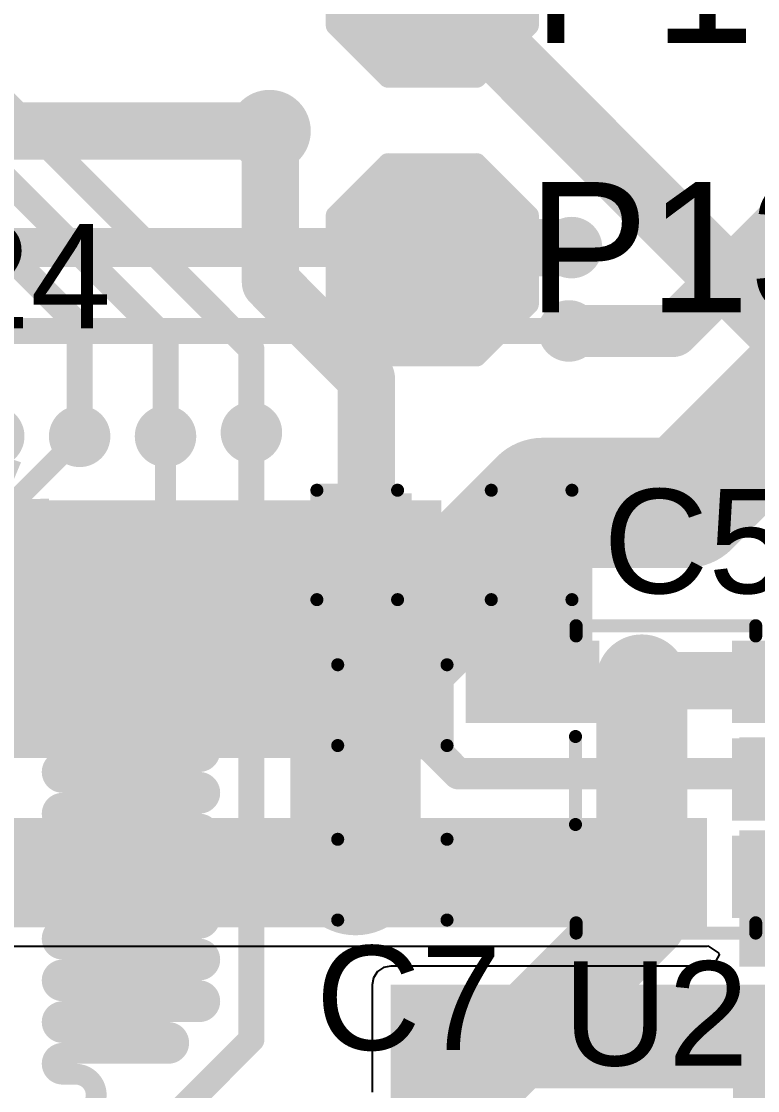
# Model space of a CAD drawing. Header units: millimetres. Extents: x -0.43 to 2.06, y -0.4 to 2.49.
# Drawn here: x 1.1946 to 1.4775, y 1.5124 to 1.9228 of the extents above; entities that cross this region are included whole.
import ezdxf

# ---------------------------------------------------------------- set-up
doc = ezdxf.new("R2010")
doc.units = ezdxf.units.MM
doc.header["$MEASUREMENT"] = 0
for name, color, linetype in [('BottomLayer', 5, 'Continuous'), ('BottomSolder', 6, 'Continuous'), ('TopLayer', 1, 'Continuous'), ('TopOverlay', 2, 'Continuous'), ('TopPaste', 8, 'Continuous'), ('TopSolder', 216, 'Continuous'), ('ViaHoleLayer', 16, 'Continuous')]:
    doc.layers.add(name, color=color, linetype=linetype)
doc.styles.add('Arial', font='', dxfattribs={"height": 0.2})
doc.styles.get('Arial').set_extended_font_data('Arial')

# ---------------------------------------------------------------- blocks, each defined once
blk = doc.blocks.new('CAP_0603_15')
at = {"layer": 'TopLayer'}
for points in [[(-0.015, 0.0175), (-0.015, -0.0175), (-0.045, -0.0175), (-0.045, 0.0175)], [(0.045, 0.0175), (0.045, -0.0175), (0.015, -0.0175), (0.015, 0.0175)]]:
    blk.add_hatch(color=1, dxfattribs=at).paths.add_polyline_path(points)
at = {"layer": 'TopPaste'}
for points in [[(-0.015, 0.0175), (-0.015, -0.0175), (-0.045, -0.0175), (-0.045, 0.0175)], [(0.045, 0.0175), (0.045, -0.0175), (0.015, -0.0175), (0.015, 0.0175)]]:
    blk.add_hatch(color=8, dxfattribs=at).paths.add_polyline_path(points)
at = {"layer": 'TopSolder'}
for points in [[(-0.01264, 0.01986), (-0.01264, -0.01986), (-0.04736, -0.01986), (-0.04736, 0.01986)], [(0.04736, 0.01986), (0.04736, -0.01986), (0.01264, -0.01986), (0.01264, 0.01986)]]:
    blk.add_hatch(color=216, dxfattribs=at).paths.add_polyline_path(points)
at = {"layer": 'TopOverlay', "const_width": 0.005}
for points in [[(-0.049, -0.021), (-0.049, 0.021)], [(-0.049, 0.021), (-0.018, 0.021)], [(0.018, 0.021), (0.049, 0.021)], [(0.049, -0.021), (0.049, 0.021)], [(-0.049, -0.021), (-0.018, -0.021)], [(0.018, -0.021), (0.049, -0.021)]]:
    blk.add_lwpolyline(points, dxfattribs=at)
at = {"layer": 'TopOverlay', "const_width": 0.0025}
for points in [[(-0.05025, 0.021, 1), (-0.04775, 0.021, 1)], [(-0.05025, 0.021, 1), (-0.04775, 0.021, 1)], [(-0.01925, 0.021, 1), (-0.01675, 0.021, 1)], [(0.01675, 0.021, 1), (0.01925, 0.021, 1)], [(0.04775, 0.021, 1), (0.05025, 0.021, 1)], [(0.04775, 0.021, 1), (0.05025, 0.021, 1)], [(-0.05025, -0.021, 1), (-0.04775, -0.021, 1)], [(-0.05025, -0.021, 1), (-0.04775, -0.021, 1)], [(-0.01925, -0.021, 1), (-0.01675, -0.021, 1)], [(0.01675, -0.021, 1), (0.01925, -0.021, 1)], [(0.04775, -0.021, 1), (0.05025, -0.021, 1)], [(0.04775, -0.021, 1), (0.05025, -0.021, 1)]]:
    blk.add_lwpolyline(points, format="xyb", close=True, dxfattribs=at)
blk = doc.blocks.new('CAP_0603_17')
at = {"layer": 'TopLayer'}
for points in [[(-0.015, 0.0175), (-0.015, -0.0175), (-0.045, -0.0175), (-0.045, 0.0175)], [(0.045, 0.0175), (0.045, -0.0175), (0.015, -0.0175), (0.015, 0.0175)]]:
    blk.add_hatch(color=1, dxfattribs=at).paths.add_polyline_path(points)
at = {"layer": 'TopPaste'}
for points in [[(-0.015, 0.0175), (-0.015, -0.0175), (-0.045, -0.0175), (-0.045, 0.0175)], [(0.045, 0.0175), (0.045, -0.0175), (0.015, -0.0175), (0.015, 0.0175)]]:
    blk.add_hatch(color=8, dxfattribs=at).paths.add_polyline_path(points)
at = {"layer": 'TopSolder'}
for points in [[(-0.01264, 0.01986), (-0.01264, -0.01986), (-0.04736, -0.01986), (-0.04736, 0.01986)], [(0.04736, 0.01986), (0.04736, -0.01986), (0.01264, -0.01986), (0.01264, 0.01986)]]:
    blk.add_hatch(color=216, dxfattribs=at).paths.add_polyline_path(points)
at = {"layer": 'TopOverlay', "const_width": 0.005}
for points in [[(-0.049, 0.021), (-0.049, -0.021)], [(-0.049, 0.021), (-0.018, 0.021)], [(0.018, 0.021), (0.049, 0.021)], [(0.049, 0.021), (0.049, -0.021)], [(-0.049, -0.021), (-0.018, -0.021)], [(0.018, -0.021), (0.049, -0.021)]]:
    blk.add_lwpolyline(points, dxfattribs=at)
at = {"layer": 'TopOverlay', "const_width": 0.0025}
for points in [[(-0.05025, 0.021, 1), (-0.04775, 0.021, 1)], [(-0.05025, 0.021, 1), (-0.04775, 0.021, 1)], [(-0.01925, 0.021, 1), (-0.01675, 0.021, 1)], [(0.01675, 0.021, 1), (0.01925, 0.021, 1)], [(0.04775, 0.021, 1), (0.05025, 0.021, 1)], [(0.04775, 0.021, 1), (0.05025, 0.021, 1)], [(-0.05025, -0.021, 1), (-0.04775, -0.021, 1)], [(-0.05025, -0.021, 1), (-0.04775, -0.021, 1)], [(-0.01925, -0.021, 1), (-0.01675, -0.021, 1)], [(0.01675, -0.021, 1), (0.01925, -0.021, 1)], [(0.04775, -0.021, 1), (0.05025, -0.021, 1)], [(0.04775, -0.021, 1), (0.05025, -0.021, 1)]]:
    blk.add_lwpolyline(points, format="xyb", close=True, dxfattribs=at)
blk = doc.blocks.new('SOT_23_5_48')
at = {"layer": 'TopLayer'}
for points in [[(-0.07283, 0.04921), (-0.02953, 0.04921), (-0.02953, 0.02559), (-0.07283, 0.02559)], [(0.02953, 0.04921), (0.07283, 0.04921), (0.07283, 0.02559), (0.02953, 0.02559)], [(-0.07283, 0.01181), (-0.02953, 0.01181), (-0.02953, -0.01181), (-0.07283, -0.01181)], [(-0.07283, -0.02559), (-0.02953, -0.02559), (-0.02953, -0.04921), (-0.07283, -0.04921)], [(0.02953, -0.02559), (0.07283, -0.02559), (0.07283, -0.04921), (0.02953, -0.04921)]]:
    blk.add_hatch(color=1, dxfattribs=at).paths.add_polyline_path(points)
at = {"layer": 'TopPaste'}
for points in [[(-0.07283, 0.04921), (-0.02953, 0.04921), (-0.02953, 0.02559), (-0.07283, 0.02559)], [(0.02953, 0.04921), (0.07283, 0.04921), (0.07283, 0.02559), (0.02953, 0.02559)], [(-0.07283, 0.01181), (-0.02953, 0.01181), (-0.02953, -0.01181), (-0.07283, -0.01181)], [(-0.07283, -0.02559), (-0.02953, -0.02559), (-0.02953, -0.04921), (-0.07283, -0.04921)], [(0.02953, -0.02559), (0.07283, -0.02559), (0.07283, -0.04921), (0.02953, -0.04921)]]:
    blk.add_hatch(color=8, dxfattribs=at).paths.add_polyline_path(points)
at = {"layer": 'TopSolder'}
for points in [[(-0.07683, 0.05321), (-0.02553, 0.05321), (-0.02553, 0.02159), (-0.07683, 0.02159)], [(0.02553, 0.05321), (0.07683, 0.05321), (0.07683, 0.02159), (0.02553, 0.02159)], [(-0.07683, 0.01581), (-0.02553, 0.01581), (-0.02553, -0.01581), (-0.07683, -0.01581)], [(-0.07683, -0.02159), (-0.02553, -0.02159), (-0.02553, -0.05321), (-0.07683, -0.05321)], [(0.02553, -0.02159), (0.07683, -0.02159), (0.07683, -0.05321), (0.02553, -0.05321)]]:
    blk.add_hatch(color=216, dxfattribs=at).paths.add_polyline_path(points)
at = {"layer": 'TopOverlay', "const_width": 0.005}
for points in [[(0.03439, 0.059), (-0.03461, 0.059)], [(-0.03461, 0.059), (-0.03461, 0.05506)], [(0.03439, 0.059), (0.03439, 0.05506)], [(-0.079, 0.037), (-0.084, 0.042)], [(-0.084, 0.042), (-0.084, 0.032)], [(-0.079, 0.037), (-0.084, 0.032)], [(0.03465, 0.01732), (0.03465, -0.01646)], [(-0.03461, -0.05506), (-0.03461, -0.059)], [(0.03439, -0.05506), (0.03439, -0.059)], [(0.03439, -0.059), (-0.03461, -0.059)]]:
    blk.add_lwpolyline(points, dxfattribs=at)
at = {"layer": 'TopOverlay', "const_width": 0.0025}
for points in [[(-0.03586, 0.059, 1), (-0.03336, 0.059, 1)], [(-0.03586, 0.059, 1), (-0.03336, 0.059, 1)], [(-0.03586, 0.05506, 1), (-0.03336, 0.05506, 1)], [(0.03314, 0.059, 1), (0.03564, 0.059, 1)], [(0.03314, 0.059, 1), (0.03564, 0.059, 1)], [(0.03314, 0.05506, 1), (0.03564, 0.05506, 1)], [(-0.08525, 0.042, 1), (-0.08275, 0.042, 1)], [(-0.08525, 0.042, 1), (-0.08275, 0.042, 1)], [(-0.08025, 0.037, 1), (-0.07775, 0.037, 1)], [(-0.08025, 0.037, 1), (-0.07775, 0.037, 1)], [(-0.08525, 0.032, 1), (-0.08275, 0.032, 1)], [(-0.08525, 0.032, 1), (-0.08275, 0.032, 1)], [(0.0334, 0.01732, 1), (0.0359, 0.01732, 1)], [(0.0334, -0.01646, 1), (0.0359, -0.01646, 1)], [(-0.03586, -0.05506, 1), (-0.03336, -0.05506, 1)], [(0.03314, -0.05506, 1), (0.03564, -0.05506, 1)], [(-0.03586, -0.059, 1), (-0.03336, -0.059, 1)], [(-0.03586, -0.059, 1), (-0.03336, -0.059, 1)], [(0.03314, -0.059, 1), (0.03564, -0.059, 1)], [(0.03314, -0.059, 1), (0.03564, -0.059, 1)]]:
    blk.add_lwpolyline(points, format="xyb", close=True, dxfattribs=at)
blk = doc.blocks.new('TEST_POINT_87')
at = {"layer": 'TopLayer'}
blk.add_hatch(color=1, dxfattribs=at).paths.add_polyline_path([(0.015, 0.03), (-0.015, 0.03), (-0.03, 0.015), (-0.03, -0.015), (-0.015, -0.03), (0.015, -0.03), (0.03, -0.015), (0.03, 0.015)])
at = {"layer": 'TopPaste'}
blk.add_hatch(color=8, dxfattribs=at).paths.add_polyline_path([(0.015, 0.03), (-0.015, 0.03), (-0.03, 0.015), (-0.03, -0.015), (-0.015, -0.03), (0.015, -0.03), (0.03, -0.015), (0.03, 0.015)])
at = {"layer": 'TopSolder'}
blk.add_hatch(color=216, dxfattribs=at).paths.add_polyline_path([(0.017, 0.034), (-0.017, 0.034), (-0.034, 0.017), (-0.034, -0.017), (-0.017, -0.034), (0.017, -0.034), (0.034, -0.017), (0.034, 0.017)])
at = {"layer": 'TopOverlay', "const_width": 0.00787}
for points in [[(-0.017, 0.037), (-0.037, 0.017)], [(0.017, 0.037), (-0.017, 0.037)], [(0.017, 0.037), (-0.017, 0.037)], [(0.037, 0.017), (0.017, 0.037)], [(-0.037, 0.017), (-0.037, -0.017)], [(0.037, 0.017), (0.037, -0.017)], [(-0.017, -0.037), (-0.037, -0.017)], [(0.037, -0.017), (0.017, -0.037)], [(0.017, -0.037), (-0.017, -0.037)], [(0.017, -0.037), (-0.017, -0.037)]]:
    blk.add_lwpolyline(points, dxfattribs=at)
at = {"layer": 'TopOverlay', "const_width": 0.00394}
for points in [[(-0.01897, 0.037, 1), (-0.01503, 0.037, 1)], [(-0.01897, 0.037, 1), (-0.01503, 0.037, 1)], [(-0.01897, 0.037, 1), (-0.01503, 0.037, 1)], [(0.01503, 0.037, 1), (0.01897, 0.037, 1)], [(0.01503, 0.037, 1), (0.01897, 0.037, 1)], [(0.01503, 0.037, 1), (0.01897, 0.037, 1)], [(-0.03897, 0.017, 1), (-0.03503, 0.017, 1)], [(-0.03897, 0.017, 1), (-0.03503, 0.017, 1)], [(0.03503, 0.017, 1), (0.03897, 0.017, 1)], [(0.03503, 0.017, 1), (0.03897, 0.017, 1)], [(-0.03897, -0.017, 1), (-0.03503, -0.017, 1)], [(-0.03897, -0.017, 1), (-0.03503, -0.017, 1)], [(0.03503, -0.017, 1), (0.03897, -0.017, 1)], [(0.03503, -0.017, 1), (0.03897, -0.017, 1)], [(-0.01897, -0.037, 1), (-0.01503, -0.037, 1)], [(-0.01897, -0.037, 1), (-0.01503, -0.037, 1)], [(-0.01897, -0.037, 1), (-0.01503, -0.037, 1)], [(0.01503, -0.037, 1), (0.01897, -0.037, 1)], [(0.01503, -0.037, 1), (0.01897, -0.037, 1)], [(0.01503, -0.037, 1), (0.01897, -0.037, 1)]]:
    blk.add_lwpolyline(points, format="xyb", close=True, dxfattribs=at)
blk = doc.blocks.new('TEST_POINT_89')
at = {"layer": 'TopLayer'}
blk.add_hatch(color=1, dxfattribs=at).paths.add_polyline_path([(0.015, 0.03), (-0.015, 0.03), (-0.03, 0.015), (-0.03, -0.015), (-0.015, -0.03), (0.015, -0.03), (0.03, -0.015), (0.03, 0.015)])
at = {"layer": 'TopPaste'}
blk.add_hatch(color=8, dxfattribs=at).paths.add_polyline_path([(0.015, 0.03), (-0.015, 0.03), (-0.03, 0.015), (-0.03, -0.015), (-0.015, -0.03), (0.015, -0.03), (0.03, -0.015), (0.03, 0.015)])
at = {"layer": 'TopSolder'}
blk.add_hatch(color=216, dxfattribs=at).paths.add_polyline_path([(0.017, 0.034), (-0.017, 0.034), (-0.034, 0.017), (-0.034, -0.017), (-0.017, -0.034), (0.017, -0.034), (0.034, -0.017), (0.034, 0.017)])
at = {"layer": 'TopOverlay', "const_width": 0.00787}
for points in [[(-0.017, 0.037), (-0.037, 0.017)], [(0.017, 0.037), (-0.017, 0.037)], [(0.017, 0.037), (-0.017, 0.037)], [(0.037, 0.017), (0.017, 0.037)], [(-0.037, 0.017), (-0.037, -0.017)], [(0.037, 0.017), (0.037, -0.017)], [(-0.017, -0.037), (-0.037, -0.017)], [(0.037, -0.017), (0.017, -0.037)], [(0.017, -0.037), (-0.017, -0.037)], [(0.017, -0.037), (-0.017, -0.037)]]:
    blk.add_lwpolyline(points, dxfattribs=at)
at = {"layer": 'TopOverlay', "const_width": 0.00394}
for points in [[(-0.01897, 0.037, 1), (-0.01503, 0.037, 1)], [(-0.01897, 0.037, 1), (-0.01503, 0.037, 1)], [(-0.01897, 0.037, 1), (-0.01503, 0.037, 1)], [(0.01503, 0.037, 1), (0.01897, 0.037, 1)], [(0.01503, 0.037, 1), (0.01897, 0.037, 1)], [(0.01503, 0.037, 1), (0.01897, 0.037, 1)], [(-0.03897, 0.017, 1), (-0.03503, 0.017, 1)], [(-0.03897, 0.017, 1), (-0.03503, 0.017, 1)], [(0.03503, 0.017, 1), (0.03897, 0.017, 1)], [(0.03503, 0.017, 1), (0.03897, 0.017, 1)], [(-0.03897, -0.017, 1), (-0.03503, -0.017, 1)], [(-0.03897, -0.017, 1), (-0.03503, -0.017, 1)], [(0.03503, -0.017, 1), (0.03897, -0.017, 1)], [(0.03503, -0.017, 1), (0.03897, -0.017, 1)], [(-0.01897, -0.037, 1), (-0.01503, -0.037, 1)], [(-0.01897, -0.037, 1), (-0.01503, -0.037, 1)], [(-0.01897, -0.037, 1), (-0.01503, -0.037, 1)], [(0.01503, -0.037, 1), (0.01897, -0.037, 1)], [(0.01503, -0.037, 1), (0.01897, -0.037, 1)], [(0.01503, -0.037, 1), (0.01897, -0.037, 1)]]:
    blk.add_lwpolyline(points, format="xyb", close=True, dxfattribs=at)

msp = doc.modelspace()

# ---------------------------------------------------------------- hatches: boundary and pattern name
at = {"layer": 'BottomLayer'}
h = msp.add_hatch(color=5, dxfattribs=at)
edge = h.paths.add_edge_path()
edge.add_arc((1.29, 1.88074), 0.01181, 0, 360)
h = msp.add_hatch(color=5, dxfattribs=at)
edge = h.paths.add_edge_path()
edge.add_arc((1.406, 1.836), 0.01181, 0, 360)
h = msp.add_hatch(color=5, dxfattribs=at)
edge = h.paths.add_edge_path()
edge.add_arc((1.405, 1.804), 0.01181, 0, 360)
h = msp.add_hatch(color=5, dxfattribs=at)
edge = h.paths.add_edge_path()
edge.add_arc((1.184, 1.76355), 0.01181, 0, 360)
h = msp.add_hatch(color=5, dxfattribs=at)
edge = h.paths.add_edge_path()
edge.add_arc((1.217, 1.76355), 0.01181, 0, 360)
h = msp.add_hatch(color=5, dxfattribs=at)
edge = h.paths.add_edge_path()
edge.add_arc((1.25, 1.76355), 0.01181, 0, 360)
h = msp.add_hatch(color=5, dxfattribs=at)
edge = h.paths.add_edge_path()
edge.add_arc((1.283, 1.765), 0.01181, 0, 360)
h = msp.add_hatch(color=5, dxfattribs=at)
edge = h.paths.add_edge_path()
edge.add_arc((1.45, 1.738), 0.01181, 0, 360)
h = msp.add_hatch(color=5, dxfattribs=at)
edge = h.paths.add_edge_path()
edge.add_arc((1.433, 1.67), 0.01181, 0, 360)
h = msp.add_hatch(color=5, dxfattribs=at)
edge = h.paths.add_edge_path()
edge.add_arc((1.323, 1.597), 0.01181, 0, 360)
at = {"layer": 'BottomSolder'}
h = msp.add_hatch(color=6, dxfattribs=at)
edge = h.paths.add_edge_path()
edge.add_arc((1.29, 1.88074), 0.01581, 0, 360)
at = {"layer": 'TopLayer'}
h = msp.add_hatch(color=1, dxfattribs=at)
edge = h.paths.add_edge_path()
edge.add_arc((1.29, 1.88074), 0.01181, 0, 360)
h = msp.add_hatch(color=1, dxfattribs=at)
edge = h.paths.add_edge_path()
edge.add_arc((1.406, 1.836), 0.01181, 0, 360)
h = msp.add_hatch(color=1, dxfattribs=at)
edge = h.paths.add_edge_path()
edge.add_arc((1.405, 1.804), 0.01181, 0, 360)
h = msp.add_hatch(color=1, dxfattribs=at)
edge = h.paths.add_edge_path()
edge.add_arc((1.184, 1.76355), 0.01181, 0, 360)
h = msp.add_hatch(color=1, dxfattribs=at)
edge = h.paths.add_edge_path()
edge.add_arc((1.217, 1.76355), 0.01181, 0, 360)
h = msp.add_hatch(color=1, dxfattribs=at)
edge = h.paths.add_edge_path()
edge.add_arc((1.25, 1.76355), 0.01181, 0, 360)
h = msp.add_hatch(color=1, dxfattribs=at)
edge = h.paths.add_edge_path()
edge.add_arc((1.283, 1.765), 0.01181, 0, 360)
h = msp.add_hatch(color=1, dxfattribs=at)
edge = h.paths.add_edge_path()
edge.add_arc((1.45, 1.738), 0.01181, 0, 360)
for points in [[(1.367, 1.656), (1.414, 1.656), (1.414, 1.741), (1.367, 1.741)], [(1.118, 1.64), (1.356, 1.64), (1.356, 1.739), (1.118, 1.739)], [(1.309, 1.64), (1.356, 1.64), (1.356, 1.739), (1.309, 1.739)], [(1.47051, 1.62), (1.632, 1.62), (1.632, 1.648), (1.47051, 1.648)], [(1.072, 1.575), (1.458, 1.575), (1.458, 1.617), (1.072, 1.617)], [(1.47051, 1.56), (1.76451, 1.56), (1.76451, 1.61231), (1.47051, 1.61231)], [(1.33651, 1.51331), (1.61551, 1.51331), (1.61551, 1.553), (1.33651, 1.553)], [(1.33651, 1.41931), (1.37951, 1.41931), (1.37951, 1.553), (1.33651, 1.553)], [(1.468, 1.494), (1.614, 1.494), (1.614, 1.529), (1.468, 1.529)]]:
    msp.add_hatch(color=1, dxfattribs=at).paths.add_polyline_path(points)
h = msp.add_hatch(color=1, dxfattribs=at)
edge = h.paths.add_edge_path()
edge.add_arc((1.433, 1.67), 0.01181, 0, 360)
h = msp.add_hatch(color=1, dxfattribs=at)
edge = h.paths.add_edge_path()
edge.add_arc((1.323, 1.597), 0.01181, 0, 360)
at = {"layer": 'TopSolder'}
h = msp.add_hatch(color=216, dxfattribs=at)
edge = h.paths.add_edge_path()
edge.add_arc((1.29, 1.88074), 0.01581, 0, 360)
at = {"layer": 'ViaHoleLayer'}
h = msp.add_hatch(color=16, dxfattribs=at)
edge = h.paths.add_edge_path()
edge.add_arc((1.29, 1.88074), 0.00591, 0, 360)
h = msp.add_hatch(color=16, dxfattribs=at)
edge = h.paths.add_edge_path()
edge.add_arc((1.406, 1.836), 0.00591, 0, 360)
h = msp.add_hatch(color=16, dxfattribs=at)
edge = h.paths.add_edge_path()
edge.add_arc((1.405, 1.804), 0.00591, 0, 360)
h = msp.add_hatch(color=16, dxfattribs=at)
edge = h.paths.add_edge_path()
edge.add_arc((1.217, 1.76355), 0.00591, 0, 360)
h = msp.add_hatch(color=16, dxfattribs=at)
edge = h.paths.add_edge_path()
edge.add_arc((1.25, 1.76355), 0.00591, 0, 360)
h = msp.add_hatch(color=16, dxfattribs=at)
edge = h.paths.add_edge_path()
edge.add_arc((1.283, 1.765), 0.00591, 0, 360)
h = msp.add_hatch(color=16, dxfattribs=at)
edge = h.paths.add_edge_path()
edge.add_arc((1.45, 1.738), 0.00591, 0, 360)
h = msp.add_hatch(color=16, dxfattribs=at)
edge = h.paths.add_edge_path()
edge.add_arc((1.433, 1.67), 0.00591, 0, 360)
h = msp.add_hatch(color=16, dxfattribs=at)
edge = h.paths.add_edge_path()
edge.add_arc((1.323, 1.597), 0.00591, 0, 360)

# ---------------------------------------------------------------- linework, layer by layer
at = {"layer": 'BottomLayer'}
for points, const_width in [([(1.303, 1.987), (1.589, 1.701)], 0.025), ([(1.05526, 1.88074), (1.29, 1.88074)], 0.022), ([(1.048, 1.836), (1.406, 1.836)], 0.015), ([(1.1, 1.804), (1.405, 1.804)], 0.01), ([(1.283, 1.532), (1.283, 1.765)], 0.01), ([(1.129, 1.67555), (1.217, 1.76355)], 0.008), ([(1.25, 1.74796), (1.25, 1.76355)], 0.008), ([(1.323, 1.666), (1.395, 1.738)], 0.05), ([(1.395, 1.738), (1.45, 1.738)], 0.05), ([(1.25, 1.73469), (1.25, 1.74796)], 0.008), ([(1.258, 1.72669), (1.263, 1.72669)], 0.008), ([(1.21046, 1.71869), (1.263, 1.71869)], 0.008), ([(1.21046, 1.71069), (1.263, 1.71069)], 0.008), ([(1.21046, 1.70269), (1.263, 1.70269)], 0.008), ([(1.21046, 1.69469), (1.263, 1.69469)], 0.008), ([(1.21046, 1.68669), (1.263, 1.68669)], 0.008), ([(1.323, 1.597), (1.323, 1.666)], 0.05), ([(1.433, 1.579), (1.433, 1.67)], 0.035), ([(1.21046, 1.67869), (1.263, 1.67869)], 0.008), ([(1.21046, 1.67069), (1.263, 1.67069)], 0.008), ([(1.21046, 1.66269), (1.263, 1.66269)], 0.008), ([(1.21046, 1.65469), (1.263, 1.65469)], 0.008), ([(1.21046, 1.64669), (1.263, 1.64669)], 0.008), ([(1.21046, 1.63869), (1.263, 1.63869)], 0.008), ([(1.21046, 1.63069), (1.263, 1.63069)], 0.008), ([(1.21046, 1.62269), (1.263, 1.62269)], 0.008), ([(1.21046, 1.61469), (1.263, 1.61469)], 0.008), ([(1.21046, 1.60669), (1.263, 1.60669)], 0.008), ([(1.21046, 1.59869), (1.263, 1.59869)], 0.008), ([(1.21046, 1.59069), (1.263, 1.59069)], 0.008), ([(1.304, 1.45), (1.433, 1.579)], 0.035), ([(1.21046, 1.58269), (1.263, 1.58269)], 0.008), ([(1.21046, 1.57469), (1.263, 1.57469)], 0.008), ([(1.21046, 1.56669), (1.263, 1.56669)], 0.008), ([(1.21046, 1.55869), (1.263, 1.55869)], 0.008), ([(1.21046, 1.55069), (1.263, 1.55069)], 0.008), ([(1.21046, 1.54269), (1.263, 1.54269)], 0.008), ([(1.2045, 1.4535), (1.283, 1.532)], 0.01), ([(1.21046, 1.53469), (1.25106, 1.53469)], 0.008), ([(1.21046, 1.52669), (1.25106, 1.52669)], 0.008), ([(1.21046, 1.51869), (1.21537, 1.51869)], 0.008), ([(1.406, 1.395), (1.505, 1.494)], 0.05)]:
    msp.add_lwpolyline(points, dxfattribs=dict(at, const_width=const_width))
for points, const_width in [([(1.2845, 1.88074, 1), (1.2955, 1.88074, 1)], 0.011), ([(1.40225, 1.836, 1), (1.40975, 1.836, 1)], 0.0075), ([(1.4025, 1.804, 1), (1.4075, 1.804, 1)], 0.005), ([(1.2805, 1.765, 1), (1.2855, 1.765, 1)], 0.005), ([(1.215, 1.76355, 1), (1.219, 1.76355, 1)], 0.004), ([(1.248, 1.76355, 1), (1.252, 1.76355, 1)], 0.004), ([(1.3825, 1.738, 1), (1.4075, 1.738, 1)], 0.025), ([(1.3825, 1.738, 1), (1.4075, 1.738, 1)], 0.025), ([(1.4375, 1.738, 1), (1.4625, 1.738, 1)], 0.025), ([(1.248, 1.74796, 1), (1.252, 1.74796, 1)], 0.004), ([(1.248, 1.74796, 1), (1.252, 1.74796, 1)], 0.004), ([(1.248, 1.73469, 1), (1.252, 1.73469, 1)], 0.004), ([(1.248, 1.73469, 1), (1.252, 1.73469, 1)], 0.004), ([(1.256, 1.72669, 1), (1.26, 1.72669, 1)], 0.004), ([(1.256, 1.72669, 1), (1.26, 1.72669, 1)], 0.004), ([(1.261, 1.72669, 1), (1.265, 1.72669, 1)], 0.004), ([(1.261, 1.72669, 1), (1.265, 1.72669, 1)], 0.004), ([(1.20846, 1.71869, 1), (1.21246, 1.71869, 1)], 0.004), ([(1.20846, 1.71869, 1), (1.21246, 1.71869, 1)], 0.004), ([(1.261, 1.71869, 1), (1.265, 1.71869, 1)], 0.004), ([(1.261, 1.71869, 1), (1.265, 1.71869, 1)], 0.004), ([(1.20846, 1.71069, 1), (1.21246, 1.71069, 1)], 0.004), ([(1.20846, 1.71069, 1), (1.21246, 1.71069, 1)], 0.004), ([(1.261, 1.71069, 1), (1.265, 1.71069, 1)], 0.004), ([(1.261, 1.71069, 1), (1.265, 1.71069, 1)], 0.004), ([(1.20846, 1.70269, 1), (1.21246, 1.70269, 1)], 0.004), ([(1.20846, 1.70269, 1), (1.21246, 1.70269, 1)], 0.004), ([(1.261, 1.70269, 1), (1.265, 1.70269, 1)], 0.004), ([(1.261, 1.70269, 1), (1.265, 1.70269, 1)], 0.004), ([(1.20846, 1.69469, 1), (1.21246, 1.69469, 1)], 0.004), ([(1.20846, 1.69469, 1), (1.21246, 1.69469, 1)], 0.004), ([(1.261, 1.69469, 1), (1.265, 1.69469, 1)], 0.004), ([(1.261, 1.69469, 1), (1.265, 1.69469, 1)], 0.004), ([(1.20846, 1.68669, 1), (1.21246, 1.68669, 1)], 0.004), ([(1.20846, 1.68669, 1), (1.21246, 1.68669, 1)], 0.004), ([(1.261, 1.68669, 1), (1.265, 1.68669, 1)], 0.004), ([(1.261, 1.68669, 1), (1.265, 1.68669, 1)], 0.004), ([(1.3105, 1.666, 1), (1.3355, 1.666, 1)], 0.025), ([(1.3105, 1.666, 1), (1.3355, 1.666, 1)], 0.025), ([(1.42425, 1.67, 1), (1.44175, 1.67, 1)], 0.0175), ([(1.20846, 1.67869, 1), (1.21246, 1.67869, 1)], 0.004), ([(1.20846, 1.67869, 1), (1.21246, 1.67869, 1)], 0.004), ([(1.261, 1.67869, 1), (1.265, 1.67869, 1)], 0.004), ([(1.261, 1.67869, 1), (1.265, 1.67869, 1)], 0.004), ([(1.20846, 1.67069, 1), (1.21246, 1.67069, 1)], 0.004), ([(1.20846, 1.67069, 1), (1.21246, 1.67069, 1)], 0.004), ([(1.261, 1.67069, 1), (1.265, 1.67069, 1)], 0.004), ([(1.261, 1.67069, 1), (1.265, 1.67069, 1)], 0.004), ([(1.20846, 1.66269, 1), (1.21246, 1.66269, 1)], 0.004), ([(1.20846, 1.66269, 1), (1.21246, 1.66269, 1)], 0.004), ([(1.261, 1.66269, 1), (1.265, 1.66269, 1)], 0.004), ([(1.261, 1.66269, 1), (1.265, 1.66269, 1)], 0.004), ([(1.20846, 1.65469, 1), (1.21246, 1.65469, 1)], 0.004), ([(1.20846, 1.65469, 1), (1.21246, 1.65469, 1)], 0.004), ([(1.261, 1.65469, 1), (1.265, 1.65469, 1)], 0.004), ([(1.261, 1.65469, 1), (1.265, 1.65469, 1)], 0.004), ([(1.20846, 1.64669, 1), (1.21246, 1.64669, 1)], 0.004), ([(1.20846, 1.64669, 1), (1.21246, 1.64669, 1)], 0.004), ([(1.261, 1.64669, 1), (1.265, 1.64669, 1)], 0.004), ([(1.261, 1.64669, 1), (1.265, 1.64669, 1)], 0.004), ([(1.20846, 1.63869, 1), (1.21246, 1.63869, 1)], 0.004), ([(1.20846, 1.63869, 1), (1.21246, 1.63869, 1)], 0.004), ([(1.261, 1.63869, 1), (1.265, 1.63869, 1)], 0.004), ([(1.261, 1.63869, 1), (1.265, 1.63869, 1)], 0.004), ([(1.20846, 1.63069, 1), (1.21246, 1.63069, 1)], 0.004), ([(1.20846, 1.63069, 1), (1.21246, 1.63069, 1)], 0.004), ([(1.261, 1.63069, 1), (1.265, 1.63069, 1)], 0.004), ([(1.261, 1.63069, 1), (1.265, 1.63069, 1)], 0.004), ([(1.20846, 1.62269, 1), (1.21246, 1.62269, 1)], 0.004), ([(1.20846, 1.62269, 1), (1.21246, 1.62269, 1)], 0.004), ([(1.261, 1.62269, 1), (1.265, 1.62269, 1)], 0.004), ([(1.261, 1.62269, 1), (1.265, 1.62269, 1)], 0.004), ([(1.3105, 1.597, 1), (1.3355, 1.597, 1)], 0.025), ([(1.20846, 1.61469, 1), (1.21246, 1.61469, 1)], 0.004), ([(1.20846, 1.61469, 1), (1.21246, 1.61469, 1)], 0.004), ([(1.261, 1.61469, 1), (1.265, 1.61469, 1)], 0.004), ([(1.261, 1.61469, 1), (1.265, 1.61469, 1)], 0.004), ([(1.20846, 1.60669, 1), (1.21246, 1.60669, 1)], 0.004), ([(1.20846, 1.60669, 1), (1.21246, 1.60669, 1)], 0.004), ([(1.261, 1.60669, 1), (1.265, 1.60669, 1)], 0.004), ([(1.261, 1.60669, 1), (1.265, 1.60669, 1)], 0.004), ([(1.20846, 1.59869, 1), (1.21246, 1.59869, 1)], 0.004), ([(1.20846, 1.59869, 1), (1.21246, 1.59869, 1)], 0.004), ([(1.261, 1.59869, 1), (1.265, 1.59869, 1)], 0.004), ([(1.261, 1.59869, 1), (1.265, 1.59869, 1)], 0.004), ([(1.20846, 1.59069, 1), (1.21246, 1.59069, 1)], 0.004), ([(1.20846, 1.59069, 1), (1.21246, 1.59069, 1)], 0.004), ([(1.261, 1.59069, 1), (1.265, 1.59069, 1)], 0.004), ([(1.261, 1.59069, 1), (1.265, 1.59069, 1)], 0.004), ([(1.42425, 1.579, 1), (1.44175, 1.579, 1)], 0.0175), ([(1.42425, 1.579, 1), (1.44175, 1.579, 1)], 0.0175), ([(1.20846, 1.58269, 1), (1.21246, 1.58269, 1)], 0.004), ([(1.20846, 1.58269, 1), (1.21246, 1.58269, 1)], 0.004), ([(1.261, 1.58269, 1), (1.265, 1.58269, 1)], 0.004), ([(1.261, 1.58269, 1), (1.265, 1.58269, 1)], 0.004), ([(1.20846, 1.57469, 1), (1.21246, 1.57469, 1)], 0.004), ([(1.20846, 1.57469, 1), (1.21246, 1.57469, 1)], 0.004), ([(1.261, 1.57469, 1), (1.265, 1.57469, 1)], 0.004), ([(1.261, 1.57469, 1), (1.265, 1.57469, 1)], 0.004), ([(1.20846, 1.56669, 1), (1.21246, 1.56669, 1)], 0.004), ([(1.20846, 1.56669, 1), (1.21246, 1.56669, 1)], 0.004), ([(1.261, 1.56669, 1), (1.265, 1.56669, 1)], 0.004), ([(1.261, 1.56669, 1), (1.265, 1.56669, 1)], 0.004), ([(1.20846, 1.55869, 1), (1.21246, 1.55869, 1)], 0.004), ([(1.20846, 1.55869, 1), (1.21246, 1.55869, 1)], 0.004), ([(1.261, 1.55869, 1), (1.265, 1.55869, 1)], 0.004), ([(1.261, 1.55869, 1), (1.265, 1.55869, 1)], 0.004), ([(1.20846, 1.55069, 1), (1.21246, 1.55069, 1)], 0.004), ([(1.20846, 1.55069, 1), (1.21246, 1.55069, 1)], 0.004), ([(1.261, 1.55069, 1), (1.265, 1.55069, 1)], 0.004), ([(1.261, 1.55069, 1), (1.265, 1.55069, 1)], 0.004), ([(1.20846, 1.54269, 1), (1.21246, 1.54269, 1)], 0.004), ([(1.20846, 1.54269, 1), (1.21246, 1.54269, 1)], 0.004), ([(1.261, 1.54269, 1), (1.265, 1.54269, 1)], 0.004), ([(1.261, 1.54269, 1), (1.265, 1.54269, 1)], 0.004), ([(1.20846, 1.53469, 1), (1.21246, 1.53469, 1)], 0.004), ([(1.20846, 1.53469, 1), (1.21246, 1.53469, 1)], 0.004), ([(1.24906, 1.53469, 1), (1.25306, 1.53469, 1)], 0.004), ([(1.24906, 1.53469, 1), (1.25306, 1.53469, 1)], 0.004), ([(1.2805, 1.532, 1), (1.2855, 1.532, 1)], 0.005), ([(1.2805, 1.532, 1), (1.2855, 1.532, 1)], 0.005), ([(1.20846, 1.52669, 1), (1.21246, 1.52669, 1)], 0.004), ([(1.20846, 1.52669, 1), (1.21246, 1.52669, 1)], 0.004), ([(1.24906, 1.52669, 1), (1.25306, 1.52669, 1)], 0.004), ([(1.24906, 1.52669, 1), (1.25306, 1.52669, 1)], 0.004), ([(1.20846, 1.51869, 1), (1.21246, 1.51869, 1)], 0.004), ([(1.20846, 1.51869, 1), (1.21246, 1.51869, 1)], 0.004), ([(1.21337, 1.51869, 1), (1.21737, 1.51869, 1)], 0.004), ([(1.21337, 1.51869, 1), (1.21737, 1.51869, 1)], 0.004)]:
    msp.add_lwpolyline(points, format="xyb", close=True, dxfattribs=dict(at, const_width=const_width))
at = {"layer": 'BottomLayer', "const_width": 0.008}
for points in [[(1.258, 1.72669, -0.414214), (1.25, 1.73469)], [(1.263, 1.72669, -1), (1.263, 1.71869)], [(1.21046, 1.71069, -1), (1.21046, 1.71869)], [(1.263, 1.71069, -1), (1.263, 1.70269)], [(1.21046, 1.69469, -1), (1.21046, 1.70269)], [(1.263, 1.69469, -1), (1.263, 1.68669)], [(1.21046, 1.67869, -1), (1.21046, 1.68669)], [(1.263, 1.67869, -1), (1.263, 1.67069)], [(1.21046, 1.66269, -1), (1.21046, 1.67069)], [(1.263, 1.66269, -1), (1.263, 1.65469)], [(1.21046, 1.64669, -1), (1.21046, 1.65469)], [(1.263, 1.64669, -1), (1.263, 1.63869)], [(1.21046, 1.63069, -1), (1.21046, 1.63869)], [(1.263, 1.63069, -1), (1.263, 1.62269)], [(1.21046, 1.61469, -1), (1.21046, 1.62269)], [(1.263, 1.61469, -1), (1.263, 1.60669)], [(1.21046, 1.59869, -1), (1.21046, 1.60669)], [(1.263, 1.59869, -1), (1.263, 1.59069)], [(1.21046, 1.58269, -1), (1.21046, 1.59069)], [(1.263, 1.58269, -1), (1.263, 1.57469)], [(1.21046, 1.56669, -1), (1.21046, 1.57469)], [(1.263, 1.56669, -1), (1.263, 1.55869)], [(1.21046, 1.55069, -1), (1.21046, 1.55869)], [(1.263, 1.55069, -1), (1.263, 1.54269)], [(1.21046, 1.53469, -1), (1.21046, 1.54269)], [(1.25106, 1.53469, -1), (1.25106, 1.52669)], [(1.21046, 1.51869, -1), (1.21046, 1.52669)], [(1.21537, 1.51869, -0.668185), (1.22103, 1.50503)]]:
    msp.add_lwpolyline(points, format="xyb", dxfattribs=at)
at = {"layer": 'TopLayer'}
for p, q in [((1.08353, 1.56786), (1.458, 1.56786)), ((1.458, 1.56786), (1.45837, 1.56794)), ((1.45837, 1.56794), (1.46259, 1.56514)), ((1.46267, 1.56451), (1.46027, 1.56014)), ((1.46259, 1.56514), (1.46267, 1.56451)), ((1.33651, 1.56014), (1.33378, 1.55959)), ((1.46027, 1.56014), (1.33651, 1.56014)), ((1.32992, 1.55573), (1.32937, 1.553)), ((1.33147, 1.55805), (1.32992, 1.55573)), ((1.33378, 1.55959), (1.33147, 1.55805)), ((1.32937, 1.553), (1.32937, 1.51181))]:
    msp.add_line(p, q, dxfattribs=at)
for points, const_width in [([(1.445, 1.804), (1.7481, 2.1071)], 0.02), ([(1.45, 1.738), (1.781, 2.069)], 0.05), ([(1.054, 1.96887), (1.217, 1.80587)], 0.01), ([(1.137, 1.914), (1.25, 1.801)], 0.01), ([(1.16551, 1.91449), (1.283, 1.797)], 0.01), ([(1.29031, 1.82269), (1.29031, 1.88074)], 0.022), ([(1.35251, 1.83131), (1.3572, 1.836)], 0.022), ([(1.3572, 1.836), (1.40556, 1.836)], 0.022), ([(1.29031, 1.82269), (1.32716, 1.78584)], 0.022), ([(1.217, 1.76355), (1.217, 1.80587)], 0.01), ([(1.405, 1.804), (1.445, 1.804)], 0.02), ([(1.25, 1.76355), (1.25, 1.801)], 0.01), ([(1.283, 1.765), (1.283, 1.797)], 0.01), ([(1.32716, 1.72185), (1.32716, 1.78584)], 0.022), ([(1.32251, 1.7265), (1.32716, 1.72185)], 0.025), ([(1.433, 1.67), (1.43331, 1.66969)], 0.022), ([(1.43331, 1.66969), (1.4929, 1.66969)], 0.022), ([(1.33716, 1.65685), (1.33966, 1.65685)], 0.012), ([(1.33966, 1.65634), (1.33966, 1.65685)], 0.012), ([(1.33966, 1.65634), (1.35, 1.646)], 0.012), ([(1.35, 1.646), (1.35051, 1.646)], 0.012), ([(1.35051, 1.646), (1.36251, 1.634)], 0.012), ([(1.36251, 1.634), (1.49311, 1.634)], 0.012)]:
    msp.add_lwpolyline(points, dxfattribs=dict(at, const_width=const_width))
for points, const_width in [([(1.28481, 1.88074, 1), (1.29581, 1.88074, 1)], 0.011), ([(1.3517, 1.836, 1), (1.3627, 1.836, 1)], 0.011), ([(1.3517, 1.836, 1), (1.3627, 1.836, 1)], 0.011), ([(1.40006, 1.836, 1), (1.41106, 1.836, 1)], 0.011), ([(1.34701, 1.83131, 1), (1.35801, 1.83131, 1)], 0.011), ([(1.28481, 1.82269, 1), (1.29581, 1.82269, 1)], 0.011), ([(1.28481, 1.82269, 1), (1.29581, 1.82269, 1)], 0.011), ([(1.2145, 1.80587, 1), (1.2195, 1.80587, 1)], 0.005), ([(1.2145, 1.80587, 1), (1.2195, 1.80587, 1)], 0.005), ([(1.4, 1.804, 1), (1.41, 1.804, 1)], 0.01), ([(1.44, 1.804, 1), (1.45, 1.804, 1)], 0.01), ([(1.44, 1.804, 1), (1.45, 1.804, 1)], 0.01), ([(1.2475, 1.801, 1), (1.2525, 1.801, 1)], 0.005), ([(1.2475, 1.801, 1), (1.2525, 1.801, 1)], 0.005), ([(1.2805, 1.797, 1), (1.2855, 1.797, 1)], 0.005), ([(1.2805, 1.797, 1), (1.2855, 1.797, 1)], 0.005), ([(1.32166, 1.78584, 1), (1.33266, 1.78584, 1)], 0.011), ([(1.32166, 1.78584, 1), (1.33266, 1.78584, 1)], 0.011), ([(1.2805, 1.765, 1), (1.2855, 1.765, 1)], 0.005), ([(1.2145, 1.76355, 1), (1.2195, 1.76355, 1)], 0.005), ([(1.2475, 1.76355, 1), (1.2525, 1.76355, 1)], 0.005), ([(1.4375, 1.738, 1), (1.4625, 1.738, 1)], 0.025), ([(1.31626, 1.7265, 1), (1.32876, 1.7265, 1)], 0.0125), ([(1.32091, 1.72185, 1), (1.33341, 1.72185, 1)], 0.0125), ([(1.32166, 1.72185, 1), (1.33266, 1.72185, 1)], 0.011), ([(1.4275, 1.67, 1), (1.4385, 1.67, 1)], 0.011), ([(1.42781, 1.66969, 1), (1.43881, 1.66969, 1)], 0.011), ([(1.42781, 1.66969, 1), (1.43881, 1.66969, 1)], 0.011), ([(1.33416, 1.65685, 1), (1.34016, 1.65685, 1)], 0.006), ([(1.33666, 1.65685, 1), (1.34266, 1.65685, 1)], 0.006), ([(1.33666, 1.65685, 1), (1.34266, 1.65685, 1)], 0.006), ([(1.33666, 1.65634, 1), (1.34266, 1.65634, 1)], 0.006), ([(1.33666, 1.65634, 1), (1.34266, 1.65634, 1)], 0.006), ([(1.347, 1.646, 1), (1.353, 1.646, 1)], 0.006), ([(1.347, 1.646, 1), (1.353, 1.646, 1)], 0.006), ([(1.34751, 1.646, 1), (1.35351, 1.646, 1)], 0.006), ([(1.34751, 1.646, 1), (1.35351, 1.646, 1)], 0.006), ([(1.35951, 1.634, 1), (1.36551, 1.634, 1)], 0.006), ([(1.35951, 1.634, 1), (1.36551, 1.634, 1)], 0.006)]:
    msp.add_lwpolyline(points, format="xyb", close=True, dxfattribs=dict(at, const_width=const_width))

# ---------------------------------------------------------------- block references
for name, p, rotation in [('TEST_POINT_89', (1.35251, 1.93831), 180), ('TEST_POINT_87', (1.35251, 1.83131), 180), ('SOT_23_5_48', (1.44216, 1.63185), 180), ('CAP_0603_17', (1.33716, 1.62685), 90)]:
    msp.add_blockref(name, p, dxfattribs=dict(rotation=rotation))
msp.add_blockref('CAP_0603_15', (1.35716, 1.72185))

# ---------------------------------------------------------------- texts
at = {"layer": 'TopOverlay', "style": 'Arial'}
for s, height, rotation, p in [('P11', 0.05, 360, (1.391, 1.91456)), ('P13', 0.05, 360, (1.389, 1.81116)), ('*', 0.08, 270, (1.12527, 1.75785))]:
    msp.add_text(s, height=height, rotation=rotation, dxfattribs=at).set_placement(p)
for s, p in [('R24', (1.12668, 1.80501)), ('C5', (1.41819, 1.70331)), ('C7', (1.30768, 1.52801)), ('U2', (1.40268, 1.52201))]:
    msp.add_text(s, height=0.04, dxfattribs=at).set_placement(p)

doc.saveas('drawing.dxf')
